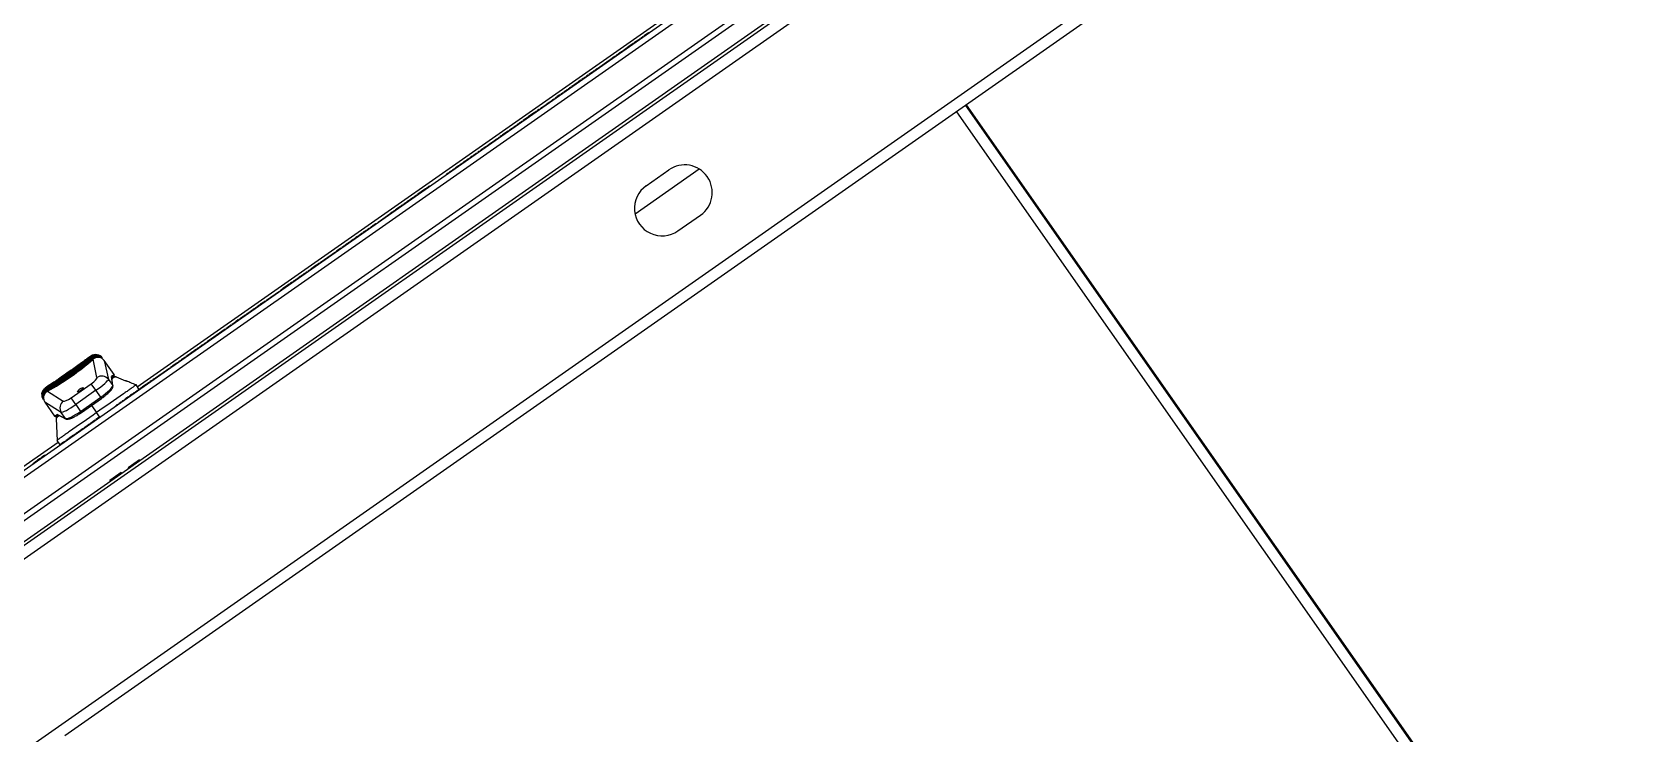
# Model space of a CAD drawing. Header units: millimetres. Extents: x 152904052 to 153933663, y 538271515 to 539240469.
# Drawn here: x 153452043 to 153452628, y 538570113 to 538570367 of the extents above; entities that cross this region are included whole.
import ezdxf

# ---------------------------------------------------------------- set-up
doc = ezdxf.new("R2010")
doc.units = ezdxf.units.MM
doc.layers.add('POWR', color=5, linetype='Continuous')

msp = doc.modelspace()

# ---------------------------------------------------------------- linework, layer by layer
at = {"layer": 'POWR', "color": 7}
for p, q in [((153451988.82, 538570170.43), (153452884.97, 538570797.92)), ((153451989.33, 538570173.36), (153452882.04, 538570798.44)), ((153452889, 538570787.44), (153451997.29, 538570163.06)), ((153452890.15, 538570785.8), (153451998.43, 538570161.42)), ((153452878.56, 538570768.72), (153451117.39, 538569535.53)), ((153452880.91, 538570765.36), (153451119.74, 538569532.17)), ((153452023.91, 538570171.75), (153452873.78, 538570766.83)), ((153452930.7, 538570730.88), (153451135.11, 538569473.6)), ((153452903.56, 538570706.87), (153452054.42, 538570112.3)), ((153452080.68, 538570238.85), (153452312.95, 538570401.49)), ((153452265.24, 538570366.67), (153452265.9, 538570367.13)), ((153452257.92, 538570361.55), (153452257.98, 538570361.46)), ((153452260.04, 538570363.03), (153452260.09, 538570362.94)), ((153452262.86, 538570365.01), (153452262.92, 538570364.93)), ((153452247.29, 538570354.1), (153452247.35, 538570354.02)), ((153452247.43, 538570354.2), (153452251.69, 538570357.18)), ((153452253.96, 538570358.77), (153452254.02, 538570358.69)), ((153452254.93, 538570359.45), (153452254.98, 538570359.37)), ((153452239.09, 538570348.36), (153452239.15, 538570348.28)), ((153452240.15, 538570349.1), (153452240.21, 538570349.02)), ((153452243.06, 538570351.14), (153452243.12, 538570351.06)), ((153452244.03, 538570351.82), (153452244.09, 538570351.74)), ((153452246.23, 538570353.36), (153452246.29, 538570353.28)), ((153452231.95, 538570343.36), (153452232.01, 538570343.28)), ((153452234.16, 538570344.91), (153452234.21, 538570344.82)), ((153452235.12, 538570345.58), (153452235.18, 538570345.5)), ((153452236.82, 538570346.77), (153452236.88, 538570346.69)), ((153452238.04, 538570347.62), (153452238.09, 538570347.54)), ((153452225.32, 538570338.72), (153452225.38, 538570338.64)), ((153452377.46, 538570338.49), (153452623.87, 538569986.58)), ((153452380.73, 538570340.78), (153452627.14, 538569988.88)), ((153452627.55, 538569989.16), (153452381.14, 538570341.07)), ((153452215.45, 538570331.81), (153452215.51, 538570331.72)), ((153452218.15, 538570333.7), (153452218.21, 538570333.62)), ((153452219.21, 538570334.44), (153452219.26, 538570334.35)), ((153452220.38, 538570335.26), (153452220.44, 538570335.18)), ((153452205.85, 538570325.09), (153452205.91, 538570325)), ((153452207.1, 538570325.96), (153452208.69, 538570327.07)), ((153452208.69, 538570327.07), (153452208.75, 538570326.99)), ((153452212.06, 538570329.44), (153452212.12, 538570329.35)), ((153452197.54, 538570319.27), (153452197.6, 538570319.18)), ((153452199.81, 538570320.86), (153452199.87, 538570320.78)), ((153452192.67, 538570315.86), (153452192.73, 538570315.77)), ((153452193.77, 538570316.63), (153452193.83, 538570316.55)), ((153452194.88, 538570317.4), (153452194.93, 538570317.32)), ((153452284.3, 538570317.73), (153452261.04, 538570301.44)), ((153452265.09, 538570311.69), (153452273.28, 538570317.43)), ((153452186.57, 538570311.59), (153452186.63, 538570311.51)), ((153452167.9, 538570298.51), (153452172.15, 538570301.49)), ((153452172.29, 538570301.59), (153452172.35, 538570301.5)), ((153452176.89, 538570304.81), (153452176.95, 538570304.72)), ((153452179.43, 538570306.59), (153452179.49, 538570306.51)), ((153452167.9, 538570298.51), (153452167.96, 538570298.43)), ((153452276.56, 538570295.31), (153452284.75, 538570301.04)), ((153452155.91, 538570290.12), (153452155.97, 538570290.04)), ((153452157.61, 538570291.31), (153452157.67, 538570291.23)), ((153452159.88, 538570292.9), (153452159.94, 538570292.82)), ((153452162.16, 538570294.49), (153452162.21, 538570294.41)), ((153452147, 538570283.88), (153452152.48, 538570287.72)), ((153452152.74, 538570287.9), (153452152.8, 538570287.82)), ((153452154.85, 538570289.38), (153452154.91, 538570289.29)), ((153452139.66, 538570278.74), (153452139.72, 538570278.66)), ((153452127.46, 538570270.2), (153452132.17, 538570273.49)), ((153452132.51, 538570273.74), (153452132.57, 538570273.65)), ((153452137.12, 538570276.96), (153452137.17, 538570276.87)), ((153452127.46, 538570270.2), (153452127.52, 538570270.12)), ((153452114.96, 538570261.45), (153452115.02, 538570261.36)), ((153452117.67, 538570263.34), (153452117.73, 538570263.26)), ((153452119.95, 538570264.94), (153452120, 538570264.85)), ((153452105.52, 538570254.83), (153452105.58, 538570254.75)), ((153452106.97, 538570255.85), (153452107.02, 538570255.76)), ((153452107.24, 538570256.04), (153452112.56, 538570259.76)), ((153452112.8, 538570259.93), (153452112.86, 538570259.85)), ((153452063.89, 538570249.94), (153452062.44, 538570248.93)), ((153452063.94, 538570249.86), (153452063.89, 538570249.94)), ((153452064.05, 538570249.71), (153452064.02, 538570249.75)), ((153452064.23, 538570249.46), (153452064.17, 538570249.54)), ((153452064.46, 538570249.12), (153452064.39, 538570249.23)), ((153452066.08, 538570242.18), (153452064.66, 538570248.77)), ((153452098.31, 538570249.79), (153452098.37, 538570249.7)), ((153452099.88, 538570250.89), (153452099.94, 538570250.81)), ((153452100.94, 538570251.63), (153452101, 538570251.55)), ((153452104.55, 538570254.16), (153452104.61, 538570254.08)), ((153452068.72, 538570248.34), (153452068.73, 538570248.35)), ((153452068.72, 538570248.34), (153452070.19, 538570241.51)), ((153452072.27, 538570243.27), (153452068.72, 538570248.34)), ((153452072.28, 538570243.28), (153452068.73, 538570248.35)), ((153452071.39, 538570242.66), (153452072.27, 538570243.27)), ((153452072.27, 538570243.27), (153452072.28, 538570243.28)), ((153452087.23, 538570242.03), (153452092.42, 538570245.66)), ((153452092.74, 538570245.89), (153452092.8, 538570245.8)), ((153452095.65, 538570247.92), (153452095.71, 538570247.84)), ((153452096.62, 538570248.6), (153452096.67, 538570248.52)), ((153452048.79, 538570239.37), (153452047.34, 538570238.36)), ((153452047.34, 538570238.36), (153452047.4, 538570238.28)), ((153452047.47, 538570238.17), (153452047.5, 538570238.12)), ((153452047.62, 538570237.96), (153452047.68, 538570237.87)), ((153452047.84, 538570237.64), (153452047.91, 538570237.53)), ((153452048.18, 538570237.22), (153452053.88, 538570233.64)), ((153452056.71, 538570234.8), (153452064.02, 538570239.92)), ((153452065.69, 538570237.54), (153452058.38, 538570232.42)), ((153452065.69, 538570237.54), (153452064.02, 538570239.92)), ((153452067.45, 538570235.03), (153452065.69, 538570237.54)), ((153452070.19, 538570241.51), (153452071.77, 538570239.25)), ((153452071.77, 538570239.25), (153452071.36, 538570242.5)), ((153452071.45, 538570242.29), (153452071.45, 538570242.28)), ((153452071.86, 538570239.03), (153452071.45, 538570242.28)), ((153452072.15, 538570242.58), (153452071.47, 538570242.1)), ((153452073.02, 538570242.39), (153452076.41, 538570241.02)), ((153452080, 538570236.96), (153452080.05, 538570236.88)), ((153452081.4, 538570237.83), (153452080.26, 538570239.46)), ((153452082.27, 538570238.55), (153452082.33, 538570238.47)), ((153452046.35, 538570236.78), (153452046.34, 538570236.76)), ((153452047.19, 538570233.26), (153452050.74, 538570228.19)), ((153452053.11, 538570229.55), (153452047.19, 538570233.26)), ((153452047.19, 538570233.26), (153452050.74, 538570228.19)), ((153452047.19, 538570233.26), (153452047.19, 538570233.26)), ((153452058.38, 538570232.42), (153452056.71, 538570234.8)), ((153452058.38, 538570232.42), (153452060.14, 538570229.91)), ((153452060.14, 538570229.91), (153452067.45, 538570235.03)), ((153452060.43, 538570229.5), (153452067.74, 538570234.62)), ((153452064.08, 538570232.06), (153452065.92, 538570229.43)), ((153452067.45, 538570235.03), (153452067.74, 538570234.62)), ((153452075.06, 538570233.51), (153452075.12, 538570233.42)), ((153452077.72, 538570235.37), (153452077.78, 538570235.29)), ((153452050.74, 538570228.19), (153452051.62, 538570228.81)), ((153452050.74, 538570228.19), (153452050.74, 538570228.19)), ((153452051.32, 538570227.19), (153452051.59, 538570219.39)), ((153452052.11, 538570228.55), (153452051.43, 538570228.07)), ((153452051.78, 538570228.79), (153452054.69, 538570227.29)), ((153452051.94, 538570228.64), (153452051.95, 538570228.63)), ((153452051.95, 538570228.63), (153452054.86, 538570227.13)), ((153452054.69, 538570227.29), (153452053.11, 538570229.55)), ((153452060.14, 538570229.91), (153452060.43, 538570229.5)), ((153452067.07, 538570227.79), (153452065.92, 538570229.43)), ((153452052.73, 538570217.75), (153452051.59, 538570219.39)), ((153452059.05, 538570222.31), (153452059.05, 538570222.3)), ((153452059.05, 538570222.3), (153452059.11, 538570222.22)), ((153452060.11, 538570223.04), (153452060.17, 538570222.96)), ((153452062.38, 538570224.63), (153452062.44, 538570224.55)), ((153452008.27, 538570188.15), (153452052.01, 538570218.78)), ((153452047.37, 538570214.11), (153452047.42, 538570214.03)), ((153452052.97, 538570218.04), (153452053.02, 538570217.95)), ((153452054.77, 538570219.3), (153452054.83, 538570219.22)), ((153452074.88, 538570207.74), (153452070.78, 538570204.87)), ((153452075.02, 538570207.54), (153452074.88, 538570207.74)), ((153452081.43, 538570212.33), (153452077.34, 538570209.46)), ((153452077.34, 538570209.46), (153452077.48, 538570209.26)), ((153452081.43, 538570212.33), (153452081.58, 538570212.13)), ((153452070.93, 538570204.67), (153452070.78, 538570204.87))]:
    msp.add_line(p, q, dxfattribs=at)
at = {"layer": 'POWR', "color": 7, "flags": 128}
msp.add_lwpolyline([(153452046.42, 538570236.65), (153452046.38, 538570236.67), (153452046.35, 538570236.7), (153452046.32, 538570236.72), (153452046.3, 538570236.75), (153452046.28, 538570236.77), (153452046.27, 538570236.8), (153452046.26, 538570236.82), (153452046.27, 538570236.84)], dxfattribs=at)
at = {"layer": 'POWR', "color": 7}
for centre, radius, start, end in [((153452279.02, 538570309.24), 10, 304.99999, 124.99999), ((153452270.83, 538570303.5), 10, 124.99999, 304.99999), ((153452065.61, 538570247.49), 3, 34.99999, 124.99999), ((153452064.09, 538570249.51), 0.203, 43.28235, 99.99857), ((153452064.2, 538570249.13), 0.332, 28.00104, 85.91652), ((153452064.4, 538570248.76), 0.368, 29.45804, 80.32114), ((153452065.63, 538570250.29), 0.148, 13.72199, 72.70753), ((153452065.83, 538570250.11), 0.22, 355.61042, 60.25655), ((153452066.1, 538570249.87), 0.238, 351.38192, 49.28537), ((153452066.68, 538570249.82), 0.299, 69.92108, 106.46116), ((153452066.41, 538570249.54), 0.264, 348.13613, 39.29615), ((153452066.93, 538570249.54), 0.3, 68.3173, 125.18194), ((153452067.02, 538570249.44), 0.3, 67.85535, 125.20318), ((153452067.24, 538570249.18), 0.3, 66.81842, 125.25722), ((153452071.87, 538570242.99), 0.5, 304.99999, 34.99999), ((153452071.87, 538570242.99), 0.499, 305.15781, 35.15693), ((153452049.06, 538570235.9), 3, 124.99999, 214.99999), ((153452047.68, 538570238.02), 0.203, 150.00143, 206.71766), ((153452048, 538570237.78), 0.332, 164.08348, 221.99895), ((153452048.28, 538570237.47), 0.368, 169.67885, 220.54196), ((153452067.78, 538570239.67), 3.04, 37.39418, 124.01866), ((153452070.97, 538570242.22), 0.478, 8.53928, 36.2481), ((153452070.98, 538570242.37), 0.501, 341.84169, 35.0507), ((153452071.39, 538570238.97), 0.478, 7.30287, 36.24966), ((153452046.5, 538570235.69), 0.299, 146.59574, 180.08388), ((153452046.52, 538570236.59), 0.22, 189.74345, 254.38958), ((153452046.67, 538570235.36), 0.3, 124.81805, 181.6827), ((153452046.65, 538570236.26), 0.238, 200.71463, 258.61808), ((153452046.74, 538570235.24), 0.3, 124.79683, 182.14465), ((153452046.85, 538570235.85), 0.264, 210.70386, 261.86387), ((153452055.67, 538570231.18), 3.04, 125.98134, 212.60581), ((153452051.15, 538570228.48), 0.5, 214.99999, 304.99999), ((153452051.15, 538570228.48), 0.499, 214.84307, 304.84221), ((153452052.03, 538570229.1), 0.501, 214.9493, 268.15831), ((153452052.17, 538570229.06), 0.478, 213.75191, 241.46073), ((153452055.08, 538570227.56), 0.478, 213.75035, 242.69712)]:
    msp.add_arc(centre, radius, start, end, dxfattribs=at)
for centre, major_axis, ratio, start_param, end_param in [((153452053.07, 538570247.78), (20.89, 14.63), 0.249328, 4.306744, 5.118034), ((153452063.59, 538570240.54), (2.46, 1.72), 0.249328, 4.712389, 6.178466), ((153452065.26, 538570238.15), (4.91, 3.44), 0.124664, 4.712389, 6.178466), ((153452066.82, 538570235.93), (4.91, 3.44), 0.183333, 4.712389, 6.178466), ((153452074.55, 538570238.15), (-3.15, 4.51), 0.105104, 0, 0.197396), ((153452057.95, 538570233.03), (4.91, 3.44), 0.124664, 3.246312, 4.712389), ((153452056.28, 538570235.42), (2.46, 1.72), 0.249328, 3.246312, 4.712389), ((153452054.78, 538570224.31), (-3.15, 4.51), 0.105104, 6.08579, 6.283185), ((153452059.51, 538570230.81), (4.91, 3.44), 0.183333, 3.246312, 4.712389)]:
    msp.add_ellipse(centre, major_axis=major_axis, ratio=ratio, start_param=start_param, end_param=end_param, dxfattribs=at)
msp.add_ellipse((153452060.09, 538570237.76), major_axis=(1.02, 0.72), ratio=0.249328, dxfattribs=at)
for points, knots in [([(153452263.83, 538570365.68), (153452263.79, 538570365.65), (153452263.74, 538570365.62), (153452263.22, 538570365.26), (153452263.15, 538570365.21)], [0, 0, 0, 0, 0.86747, 1, 1, 1, 1]), ([(153452266.05, 538570367.24), (153452266.07, 538570367.25), (153452266.14, 538570367.3), (153452265.59, 538570366.92), (153452264.89, 538570366.43), (153452264.25, 538570365.97), (153452264.12, 538570365.88)], [0, 0, 0, 0, 0.107216, 0.503754, 0.902427, 1, 1, 1, 1]), ([(153452258.89, 538570362.23), (153452258.5, 538570361.95), (153452257.75, 538570361.42), (153452256.66, 538570360.66), (153452255.74, 538570360.02), (153452255.05, 538570359.54), (153452254.97, 538570359.48), (153452254.93, 538570359.45)], [0, 0, 0, 0, 0.195561, 0.375771, 0.551379, 0.764917, 1, 1, 1, 1]), ([(153452260.04, 538570363.03), (153452260, 538570363), (153452259.92, 538570362.95), (153452259.5, 538570362.65), (153452259.1, 538570362.37), (153452258.78, 538570362.14), (153452258.47, 538570361.93), (153452258.23, 538570361.76), (153452258.05, 538570361.64), (153452257.94, 538570361.56), (153452257.93, 538570361.55), (153452257.92, 538570361.55)], [0, 0, 0, 0, 0.199643, 0.398707, 0.496941, 0.592211, 0.679121, 0.762169, 0.836644, 0.914884, 1, 1, 1, 1]), ([(153452262.86, 538570365.01), (153452262.78, 538570364.95), (153452262.62, 538570364.84), (153452261.58, 538570364.11), (153452260.32, 538570363.23), (153452259.37, 538570362.56), (153452258.89, 538570362.23)], [0, 0, 0, 0, 0.281546, 0.564293, 0.784058, 1, 1, 1, 1]), ([(153452247.29, 538570354.1), (153452247.25, 538570354.07), (153452247.19, 538570354.03), (153452246.69, 538570353.68), (153452246.52, 538570353.56)], [0, 0, 0, 0, 0.664642, 1, 1, 1, 1]), ([(153452253.67, 538570358.57), (153452253.61, 538570358.53), (153452252.92, 538570358.05), (153452252.1, 538570357.47), (153452251.93, 538570357.35), (153452251.84, 538570357.29)], [0, 0, 0, 0, 0.046306, 0.500551, 1, 1, 1, 1]), ([(153452254.64, 538570359.25), (153452254.5, 538570359.15), (153452254.03, 538570358.82), (153452253.99, 538570358.79), (153452253.96, 538570358.77)], [0, 0, 0, 0, 0.290735, 1, 1, 1, 1]), ([(153452239.09, 538570348.36), (153452238.99, 538570348.29), (153452238.78, 538570348.15), (153452238.5, 538570347.94), (153452238.25, 538570347.77), (153452238.07, 538570347.65), (153452238.05, 538570347.63), (153452238.04, 538570347.62)], [0, 0, 0, 0, 0.193235, 0.373767, 0.551009, 0.766025, 1, 1, 1, 1]), ([(153452240.15, 538570349.1), (153452240.13, 538570349.09), (153452240.08, 538570349.06), (153452239.81, 538570348.86), (153452239.47, 538570348.63), (153452239.22, 538570348.45), (153452239.09, 538570348.36)], [0, 0, 0, 0, 0.28369, 0.564887, 0.783362, 1, 1, 1, 1]), ([(153452241.35, 538570349.94), (153452241.35, 538570349.94), (153452241.37, 538570349.96), (153452241.16, 538570349.81), (153452240.72, 538570349.5), (153452240.43, 538570349.3)], [0, 0, 0, 0, 0.047306, 0.388103, 1, 1, 1, 1]), ([(153452243.06, 538570351.14), (153452242.99, 538570351.09), (153452242.84, 538570350.99), (153452242.04, 538570350.42), (153452241.64, 538570350.15)], [0, 0, 0, 0, 0.5046846, 1, 1, 1, 1]), ([(153452244.03, 538570351.82), (153452243.99, 538570351.79), (153452243.94, 538570351.76), (153452243.42, 538570351.39), (153452243.35, 538570351.34)], [0, 0, 0, 0, 0.86881, 1, 1, 1, 1]), ([(153452246.23, 538570353.36), (153452246.17, 538570353.32), (153452246.03, 538570353.22), (153452245.29, 538570352.7), (153452244.56, 538570352.19), (153452244.31, 538570352.02)], [0, 0, 0, 0, 0.3984405, 0.7950917, 1, 1, 1, 1]), ([(153452226.6, 538570339.61), (153452226.97, 538570339.87), (153452228.08, 538570340.65), (153452229.82, 538570341.87), (153452231.17, 538570342.81), (153452231.66, 538570343.16)], [0, 0, 0, 0, 0.241234, 0.720278, 1, 1, 1, 1]), ([(153452233.87, 538570344.7), (153452233.78, 538570344.64), (153452233.06, 538570344.14), (153452232.21, 538570343.54), (153452232.04, 538570343.42), (153452231.95, 538570343.36)], [0, 0, 0, 0, 0.066101, 0.514005, 1, 1, 1, 1]), ([(153452234.84, 538570345.38), (153452234.7, 538570345.29), (153452234.23, 538570344.96), (153452234.19, 538570344.93), (153452234.16, 538570344.91)], [0, 0, 0, 0, 0.2934786, 1, 1, 1, 1]), ([(153452236.53, 538570346.57), (153452236.36, 538570346.45), (153452235.83, 538570346.08), (153452235.26, 538570345.68), (153452235.17, 538570345.62), (153452235.12, 538570345.58)], [0, 0, 0, 0, 0.187819, 0.577045, 1, 1, 1, 1]), ([(153452237.75, 538570347.42), (153452237.61, 538570347.32), (153452237.26, 538570347.08), (153452236.9, 538570346.82), (153452236.85, 538570346.79), (153452236.82, 538570346.77)], [0, 0, 0, 0, 0.2491554, 0.6088443, 1, 1, 1, 1]), ([(153452225.32, 538570338.72), (153452225.22, 538570338.65), (153452225.03, 538570338.51), (153452223.73, 538570337.61), (153452222.19, 538570336.53), (153452221.07, 538570335.74), (153452220.54, 538570335.37)], [0, 0, 0, 0, 0.291481, 0.577385, 0.799134, 1, 1, 1, 1]), ([(153452226.28, 538570339.39), (153452226.3, 538570339.4), (153452226.36, 538570339.45), (153452226.1, 538570339.26), (153452225.67, 538570338.96), (153452225.61, 538570338.92)], [0, 0, 0, 0, 0.190558, 0.884747, 1, 1, 1, 1]), ([(153452215.16, 538570331.61), (153452214.65, 538570331.25), (153452213.49, 538570330.44), (153452212.31, 538570329.61), (153452212.15, 538570329.49), (153452212.06, 538570329.44)], [0, 0, 0, 0, 0.276376, 0.625984, 1, 1, 1, 1]), ([(153452217.86, 538570333.5), (153452217.79, 538570333.44), (153452217.28, 538570333.09), (153452216.48, 538570332.53), (153452215.61, 538570331.92), (153452215.5, 538570331.84), (153452215.45, 538570331.81)], [0, 0, 0, 0, 0.048282, 0.319575, 0.647967, 1, 1, 1, 1]), ([(153452219.21, 538570334.44), (153452219.1, 538570334.36), (153452218.89, 538570334.22), (153452218.61, 538570334.02), (153452218.37, 538570333.85), (153452218.18, 538570333.72), (153452218.16, 538570333.71), (153452218.15, 538570333.7)], [0, 0, 0, 0, 0.190803, 0.37176, 0.550839, 0.767471, 1, 1, 1, 1]), ([(153452220.24, 538570335.16), (153452220.25, 538570335.17), (153452220.27, 538570335.18), (153452220.19, 538570335.13), (153452220.03, 538570335.02), (153452219.81, 538570334.86), (153452219.53, 538570334.66), (153452219.31, 538570334.51), (153452219.21, 538570334.44)], [0, 0, 0, 0, 0.135514, 0.312166, 0.486181, 0.658258, 0.828751, 1, 1, 1, 1]), ([(153452205.85, 538570325.09), (153452205.81, 538570325.06), (153452205.74, 538570325.01), (153452205.23, 538570324.65), (153452205.01, 538570324.5)], [0, 0, 0, 0, 0.574403, 1, 1, 1, 1]), ([(153452206.94, 538570325.85), (153452206.9, 538570325.82), (153452206.83, 538570325.77), (153452206.35, 538570325.44), (153452206.14, 538570325.29)], [0, 0, 0, 0, 0.550104, 1, 1, 1, 1]), ([(153452208.69, 538570327.07), (153452209.62, 538570327.72), (153452210.67, 538570328.46), (153452211.66, 538570329.15), (153452211.78, 538570329.23)], [0, 0, 0, 0, 0.8793999, 1, 1, 1, 1]), ([(153452197.25, 538570319.06), (153452197.08, 538570318.94), (153452196.53, 538570318.56), (153452195.99, 538570318.18), (153452195.89, 538570318.11), (153452195.84, 538570318.08)], [0, 0, 0, 0, 0.181462, 0.57963, 1, 1, 1, 1]), ([(153452198.47, 538570319.92), (153452198.43, 538570319.89), (153452198.21, 538570319.73), (153452197.9, 538570319.52), (153452197.59, 538570319.3), (153452197.56, 538570319.28), (153452197.54, 538570319.27)], [0, 0, 0, 0, 0.055296, 0.35897, 0.671266, 1, 1, 1, 1]), ([(153452199.81, 538570320.86), (153452199.65, 538570320.75), (153452199.34, 538570320.53), (153452199, 538570320.29), (153452198.79, 538570320.14), (153452198.77, 538570320.13), (153452198.75, 538570320.12)], [0, 0, 0, 0, 0.279043, 0.5499234, 0.7686812, 1, 1, 1, 1]), ([(153452200.84, 538570321.58), (153452200.85, 538570321.59), (153452200.9, 538570321.62), (153452200.8, 538570321.55), (153452200.58, 538570321.4), (153452200.23, 538570321.15), (153452199.95, 538570320.96), (153452199.81, 538570320.86)], [0, 0, 0, 0, 0.077223, 0.31542, 0.545317, 0.771433, 1, 1, 1, 1]), ([(153452202.05, 538570322.43), (153452202.05, 538570322.43), (153452202.05, 538570322.43), (153452201.83, 538570322.27), (153452201.51, 538570322.05), (153452201.23, 538570321.85), (153452201.13, 538570321.78)], [0, 0, 0, 0, 0.161116, 0.4945, 0.820886, 1, 1, 1, 1]), ([(153452203.75, 538570323.62), (153452203.69, 538570323.57), (153452203.56, 538570323.48), (153452202.97, 538570323.07), (153452202.44, 538570322.69), (153452202.34, 538570322.63)], [0, 0, 0, 0, 0.437424, 0.900221, 1, 1, 1, 1]), ([(153452204.72, 538570324.29), (153452204.68, 538570324.27), (153452204.63, 538570324.23), (153452204.15, 538570323.9), (153452204.04, 538570323.82)], [0, 0, 0, 0, 0.761279, 1, 1, 1, 1]), ([(153452193.49, 538570316.43), (153452193.35, 538570316.33), (153452192.76, 538570315.92), (153452192.71, 538570315.88), (153452192.67, 538570315.86)], [0, 0, 0, 0, 0.228803, 1, 1, 1, 1]), ([(153452194.59, 538570317.2), (153452194.43, 538570317.09), (153452193.87, 538570316.7), (153452193.81, 538570316.66), (153452193.77, 538570316.63)], [0, 0, 0, 0, 0.292499, 1, 1, 1, 1]), ([(153452195.56, 538570317.88), (153452195.42, 538570317.78), (153452194.96, 538570317.46), (153452194.91, 538570317.42), (153452194.88, 538570317.4)], [0, 0, 0, 0, 0.2994672, 1, 1, 1, 1]), ([(153452180.47, 538570307.31), (153452180.47, 538570307.31), (153452180.47, 538570307.31), (153452180.37, 538570307.24), (153452180.19, 538570307.12), (153452179.94, 538570306.94), (153452179.64, 538570306.74), (153452179.32, 538570306.51), (153452179.01, 538570306.3), (153452178.75, 538570306.11), (153452178.54, 538570305.96), (153452178.4, 538570305.87), (153452178.38, 538570305.85), (153452178.38, 538570305.85)], [0, 0, 0, 0, 0.024638, 0.123502, 0.219339, 0.313902, 0.409294, 0.508275, 0.605476, 0.701523, 0.798387, 0.897305, 1, 1, 1, 1]), ([(153452181.95, 538570308.35), (153452181.91, 538570308.32), (153452181.84, 538570308.27), (153452181.27, 538570307.88), (153452180.44, 538570307.29), (153452179.77, 538570306.82), (153452179.43, 538570306.59)], [0, 0, 0, 0, 0.233117, 0.489666, 0.74158, 1, 1, 1, 1]), ([(153452186.57, 538570311.59), (153452186.51, 538570311.55), (153452186.39, 538570311.46), (153452185.45, 538570310.8), (153452184.1, 538570309.85), (153452182.85, 538570308.98), (153452182.23, 538570308.55)], [0, 0, 0, 0, 0.262268, 0.513831, 0.759272, 1, 1, 1, 1]), ([(153452176.6, 538570304.61), (153452176.21, 538570304.33), (153452175.17, 538570303.6), (153452173.78, 538570302.63), (153452172.54, 538570301.76), (153452172.37, 538570301.64), (153452172.29, 538570301.59)], [0, 0, 0, 0, 0.151094, 0.39751, 0.693287, 1, 1, 1, 1]), ([(153452179.43, 538570306.59), (153452179.05, 538570306.32), (153452178.29, 538570305.79), (153452177.48, 538570305.22), (153452176.98, 538570304.87), (153452176.92, 538570304.83), (153452176.89, 538570304.81)], [0, 0, 0, 0, 0.277048, 0.550765, 0.770996, 1, 1, 1, 1]), ([(153452163.82, 538570295.66), (153452163.76, 538570295.62), (153452163.64, 538570295.53), (153452163.05, 538570295.12), (153452162.53, 538570294.75), (153452162.44, 538570294.69)], [0, 0, 0, 0, 0.449901, 0.911411, 1, 1, 1, 1]), ([(153452164.89, 538570296.4), (153452164.85, 538570296.38), (153452164.8, 538570296.34), (153452164.26, 538570295.96), (153452164.11, 538570295.86)], [0, 0, 0, 0, 0.7249547, 1, 1, 1, 1]), ([(153452167.01, 538570297.89), (153452166.96, 538570297.85), (153452166.86, 538570297.79), (153452166.2, 538570297.32), (153452165.48, 538570296.82), (153452165.17, 538570296.6)], [0, 0, 0, 0, 0.357086, 0.722158, 1, 1, 1, 1]), ([(153452155.63, 538570289.92), (153452155.45, 538570289.8), (153452154.96, 538570289.45), (153452154.89, 538570289.41), (153452154.85, 538570289.38)], [0, 0, 0, 0, 0.348529, 1, 1, 1, 1]), ([(153452157.32, 538570291.11), (153452157.15, 538570290.99), (153452156.6, 538570290.6), (153452156.07, 538570290.23), (153452155.97, 538570290.16), (153452155.91, 538570290.12)], [0, 0, 0, 0, 0.185329, 0.588233, 1, 1, 1, 1]), ([(153452159.88, 538570292.9), (153452159.54, 538570292.66), (153452158.86, 538570292.18), (153452158.14, 538570291.68), (153452157.69, 538570291.37), (153452157.64, 538570291.33), (153452157.61, 538570291.31)], [0, 0, 0, 0, 0.275813, 0.552302, 0.773603, 1, 1, 1, 1]), ([(153452162.16, 538570294.49), (153452162.11, 538570294.46), (153452162.03, 538570294.4), (153452161.43, 538570293.98), (153452160.67, 538570293.45), (153452160.15, 538570293.09), (153452159.88, 538570292.9)], [0, 0, 0, 0, 0.291955, 0.564274, 0.77698, 1, 1, 1, 1]), ([(153452154.57, 538570289.18), (153452154.51, 538570289.13), (153452153.84, 538570288.67), (153452153.03, 538570288.1), (153452152.84, 538570287.97), (153452152.74, 538570287.9)], [0, 0, 0, 0, 0.0462622, 0.5183238, 1, 1, 1, 1]), ([(153452139.66, 538570278.74), (153452139.28, 538570278.47), (153452138.5, 538570277.93), (153452137.71, 538570277.37), (153452137.21, 538570277.02), (153452137.15, 538570276.98), (153452137.12, 538570276.96)], [0, 0, 0, 0, 0.275104, 0.554507, 0.77669, 1, 1, 1, 1]), ([(153452142.17, 538570280.49), (153452142.17, 538570280.49), (153452142.17, 538570280.49), (153452141.93, 538570280.33), (153452141.44, 538570279.98), (153452140.64, 538570279.43), (153452139.99, 538570278.97), (153452139.66, 538570278.74)], [0, 0, 0, 0, 0.103284, 0.300865, 0.488334, 0.735336, 1, 1, 1, 1]), ([(153452146.72, 538570283.68), (153452146.72, 538570283.68), (153452146.72, 538570283.68), (153452146.04, 538570283.2), (153452144.83, 538570282.36), (153452143.57, 538570281.47), (153452142.73, 538570280.89), (153452142.45, 538570280.69)], [0, 0, 0, 0, 0.16836, 0.429285, 0.677212, 0.894576, 1, 1, 1, 1]), ([(153452136.83, 538570276.76), (153452136.43, 538570276.48), (153452135.39, 538570275.75), (153452134.01, 538570274.79), (153452132.78, 538570273.92), (153452132.6, 538570273.8), (153452132.51, 538570273.74)], [0, 0, 0, 0, 0.15269, 0.403814, 0.701599, 1, 1, 1, 1]), ([(153452122.19, 538570266.51), (153452122.19, 538570266.51), (153452122.19, 538570266.5), (153452121.98, 538570266.36), (153452121.59, 538570266.09), (153452121.1, 538570265.74), (153452120.53, 538570265.35), (153452120.15, 538570265.08), (153452119.95, 538570264.94)], [0, 0, 0, 0, 0.099931, 0.297137, 0.482001, 0.644907, 0.814694, 1, 1, 1, 1]), ([(153452124.87, 538570268.38), (153452124.87, 538570268.38), (153452124.87, 538570268.38), (153452124.4, 538570268.05), (153452123.57, 538570267.47), (153452122.82, 538570266.95), (153452122.48, 538570266.71)], [0, 0, 0, 0, 0.185336, 0.481365, 0.759128, 1, 1, 1, 1]), ([(153452127.01, 538570269.88), (153452127.01, 538570269.88), (153452127.01, 538570269.88), (153452126.37, 538570269.44), (153452125.49, 538570268.81), (153452125.07, 538570268.52)], [0, 0, 0, 0, 0.2581686, 0.6520805, 1, 1, 1, 1]), ([(153452114.68, 538570261.25), (153452114.6, 538570261.19), (153452113.92, 538570260.72), (153452113.1, 538570260.14), (153452112.9, 538570260), (153452112.8, 538570259.93)], [0, 0, 0, 0, 0.059815, 0.533636, 1, 1, 1, 1]), ([(153452117.39, 538570263.14), (153452116.93, 538570262.83), (153452116.01, 538570262.18), (153452115.16, 538570261.59), (153452115.03, 538570261.49), (153452114.96, 538570261.45)], [0, 0, 0, 0, 0.32564, 0.665263, 1, 1, 1, 1]), ([(153452119.95, 538570264.94), (153452119.6, 538570264.7), (153452118.91, 538570264.21), (153452118.21, 538570263.72), (153452117.76, 538570263.4), (153452117.7, 538570263.36), (153452117.67, 538570263.34)], [0, 0, 0, 0, 0.27511, 0.557358, 0.780093, 1, 1, 1, 1]), ([(153452105.52, 538570254.83), (153452105.49, 538570254.82), (153452105.45, 538570254.78), (153452105.01, 538570254.48), (153452104.84, 538570254.36)], [0, 0, 0, 0, 0.599941, 1, 1, 1, 1]), ([(153452106.95, 538570255.83), (153452106.94, 538570255.83), (153452106.94, 538570255.83), (153452106.51, 538570255.53), (153452105.93, 538570255.12), (153452105.81, 538570255.03)], [0, 0, 0, 0, 0.344388, 0.860788, 1, 1, 1, 1]), ([(153452047.4, 538570238.28), (153452048.39, 538570238.94), (153452050.37, 538570240.26), (153452053.56, 538570242.43), (153452056.97, 538570244.8), (153452060.52, 538570247.35), (153452062.8, 538570249.03), (153452063.94, 538570249.86)], [0, 0, 0, 0, 0.18649, 0.373191, 0.559464, 0.77969, 1, 1, 1, 1]), ([(153452064.02, 538570249.75), (153452063.05, 538570249.04), (153452061.13, 538570247.6), (153452058.02, 538570245.34), (153452054.65, 538570242.97), (153452051.05, 538570240.52), (153452048.67, 538570238.96), (153452047.47, 538570238.17)], [0, 0, 0, 0, 0.186482, 0.372708, 0.559438, 0.778869, 1, 1, 1, 1]), ([(153452047.5, 538570238.12), (153452048.5, 538570238.77), (153452050.5, 538570240.06), (153452053.71, 538570242.21), (153452057.12, 538570244.58), (153452060.67, 538570247.15), (153452062.92, 538570248.86), (153452064.05, 538570249.71)], [0, 0, 0, 0, 0.186493, 0.373204, 0.559469, 0.779702, 1, 1, 1, 1]), ([(153452064.17, 538570249.54), (153452063.21, 538570248.81), (153452061.3, 538570247.35), (153452058.2, 538570245.08), (153452054.84, 538570242.7), (153452051.23, 538570240.27), (153452048.83, 538570238.73), (153452047.62, 538570237.96)], [0, 0, 0, 0, 0.186481, 0.372718, 0.559433, 0.778886, 1, 1, 1, 1]), ([(153452047.68, 538570237.87), (153452049.22, 538570238.85), (153452052.3, 538570240.82), (153452056.79, 538570243.91), (153452060.81, 538570246.84), (153452063.09, 538570248.58), (153452064.23, 538570249.46)], [0, 0, 0, 0, 0.279197, 0.55923, 0.778542, 1, 1, 1, 1]), ([(153452064.39, 538570249.23), (153452062.93, 538570248.11), (153452060.02, 538570245.86), (153452055.61, 538570242.72), (153452051.49, 538570239.95), (153452049.06, 538570238.42), (153452047.84, 538570237.64)], [0, 0, 0, 0, 0.279365, 0.559627, 0.778697, 1, 1, 1, 1]), ([(153452047.91, 538570237.53), (153452049.47, 538570238.52), (153452052.59, 538570240.48), (153452057.04, 538570243.55), (153452061.04, 538570246.47), (153452063.32, 538570248.23), (153452064.46, 538570249.12)], [0, 0, 0, 0, 0.279462, 0.559802, 0.778911, 1, 1, 1, 1]), ([(153452064.72, 538570248.94), (153452063.24, 538570247.8), (153452060.29, 538570245.52), (153452055.84, 538570242.34), (153452051.69, 538570239.56), (153452049.23, 538570238.01), (153452048, 538570237.23)], [0, 0, 0, 0, 0.280656, 0.560317, 0.780051, 1, 1, 1, 1]), ([(153452064.66, 538570248.84), (153452063.2, 538570247.7), (153452060.28, 538570245.43), (153452055.89, 538570242.3), (153452051.79, 538570239.55), (153452049.34, 538570238.02), (153452048.11, 538570237.25)], [0, 0, 0, 0, 0.279884, 0.560494, 0.779839, 1, 1, 1, 1]), ([(153452062.44, 538570248.93), (153452062.43, 538570248.92), (153452062.16, 538570248.75), (153452061.21, 538570248.04), (153452059.63, 538570246.89), (153452057.73, 538570245.5), (153452055.69, 538570244.05), (153452053.62, 538570242.62), (153452051.67, 538570241.31), (153452050.04, 538570240.23), (153452049.06, 538570239.57), (153452048.8, 538570239.38), (153452048.79, 538570239.37)], [0, 0, 0, 0, 0.003473, 0.127751, 0.25193, 0.375819, 0.499822, 0.624027, 0.748207, 0.872102, 0.996008, 1, 1, 1, 1]), ([(153452063.94, 538570249.86), (153452064.24, 538570250.04), (153452064.78, 538570250.37), (153452065.4, 538570250.41), (153452065.68, 538570250.43)], [0, 0, 0, 0, 0.558032, 1, 1, 1, 1]), ([(153452065.73, 538570250.34), (153452065.39, 538570250.3), (153452064.77, 538570250.24), (153452064.25, 538570249.9), (153452064.02, 538570249.75)], [0, 0, 0, 0, 0.558139, 1, 1, 1, 1]), ([(153452064.05, 538570249.71), (153452064.38, 538570249.91), (153452064.96, 538570250.26), (153452065.64, 538570250.29), (153452065.93, 538570250.3)], [0, 0, 0, 0, 0.560688, 1, 1, 1, 1]), ([(153452065.95, 538570250.14), (153452065.59, 538570250.11), (153452064.95, 538570250.05), (153452064.4, 538570249.7), (153452064.17, 538570249.54)], [0, 0, 0, 0, 0.56076, 1, 1, 1, 1]), ([(153452064.23, 538570249.46), (153452064.58, 538570249.67), (153452065.2, 538570250.05), (153452065.93, 538570250.05), (153452066.25, 538570250.05)], [0, 0, 0, 0, 0.5600096, 1, 1, 1, 1]), ([(153452066.25, 538570249.84), (153452065.87, 538570249.81), (153452065.19, 538570249.77), (153452064.63, 538570249.39), (153452064.39, 538570249.23)], [0, 0, 0, 0, 0.559285, 1, 1, 1, 1]), ([(153452064.46, 538570249.12), (153452064.83, 538570249.35), (153452065.5, 538570249.76), (153452066.27, 538570249.72), (153452066.62, 538570249.71)], [0, 0, 0, 0, 0.559592, 1, 1, 1, 1]), ([(153452068.72, 538570248.34), (153452068.41, 538570248.68), (153452067.79, 538570249.34), (153452066.55, 538570249.56), (153452065.49, 538570249.34), (153452064.94, 538570248.96), (153452064.66, 538570248.77)], [0, 0, 0, 0, 0.279785, 0.559857, 0.779728, 1, 1, 1, 1]), ([(153452065.68, 538570250.43), (153452065.77, 538570250.43), (153452065.95, 538570250.43), (153452066.2, 538570250.39), (153452066.33, 538570250.36), (153452066.37, 538570250.35)], [0, 0, 0, 0, 0.3996, 0.799314, 1, 1, 1, 1]), ([(153452066.38, 538570250.22), (153452066.38, 538570250.22), (153452066.38, 538570250.23), (153452066.32, 538570250.25), (153452066.13, 538570250.31), (153452065.86, 538570250.33), (153452065.7, 538570250.33)], [0, 0, 0, 0, 0.02102, 0.134539, 0.478024, 1, 1, 1, 1]), ([(153452066.66, 538570250.22), (153452066.64, 538570250.22), (153452066.6, 538570250.23), (153452066.26, 538570250.31), (153452065.93, 538570250.33), (153452065.73, 538570250.34)], [0, 0, 0, 0, 0.279849, 0.560767, 1, 1, 1, 1]), ([(153452065.93, 538570250.3), (153452066.02, 538570250.29), (153452066.2, 538570250.28), (153452066.43, 538570250.23), (153452066.6, 538570250.18), (153452066.7, 538570250.14), (153452066.76, 538570250.12), (153452066.78, 538570250.11), (153452066.78, 538570250.1)], [0, 0, 0, 0, 0.249575, 0.499234, 0.624577, 0.749541, 0.874797, 1, 1, 1, 1]), ([(153452066.77, 538570250.04), (153452066.69, 538570250.06), (153452066.49, 538570250.11), (153452066.16, 538570250.13), (153452065.95, 538570250.14)], [0, 0, 0, 0, 0.389876, 1, 1, 1, 1]), ([(153452066.25, 538570250.05), (153452066.33, 538570250.04), (153452066.5, 538570250.02), (153452066.72, 538570249.96), (153452066.88, 538570249.91), (153452066.97, 538570249.87), (153452067.02, 538570249.84), (153452067.04, 538570249.83), (153452067.04, 538570249.82)], [0, 0, 0, 0, 0.250691, 0.499738, 0.624633, 0.749644, 0.875011, 1, 1, 1, 1]), ([(153452067.13, 538570249.72), (153452067.12, 538570249.72), (153452067.09, 538570249.71), (153452066.77, 538570249.8), (153452066.44, 538570249.82), (153452066.25, 538570249.84)], [0, 0, 0, 0, 0.279424, 0.560243, 1, 1, 1, 1]), ([(153452066.76, 538570249.79), (153452066.76, 538570249.8), (153452066.77, 538570249.81), (153452066.76, 538570249.83), (153452066.72, 538570249.86), (153452066.65, 538570249.87), (153452066.5, 538570249.87), (153452066.4, 538570249.85), (153452066.33, 538570249.84)], [0, 0, 0, 0, 0.125209, 0.250655, 0.344867, 0.439084, 0.625539, 1, 1, 1, 1]), ([(153452066.62, 538570249.71), (153452066.7, 538570249.7), (153452066.86, 538570249.67), (153452067.06, 538570249.6), (153452067.2, 538570249.54), (153452067.31, 538570249.49), (153452067.34, 538570249.47), (153452067.36, 538570249.45)], [0, 0, 0, 0, 0.251028, 0.501181, 0.626243, 0.751403, 1, 1, 1, 1]), ([(153452067.07, 538570249.42), (153452067.07, 538570249.43), (153452067.08, 538570249.44), (153452067.06, 538570249.47), (153452067.02, 538570249.49), (153452066.92, 538570249.51), (153452066.8, 538570249.51), (153452066.71, 538570249.5), (153452066.67, 538570249.49)], [0, 0, 0, 0, 0.125083, 0.250612, 0.375716, 0.501101, 0.749517, 1, 1, 1, 1]), ([(153452066.78, 538570250.1), (153452066.8, 538570250.09), (153452066.82, 538570250.07), (153452066.84, 538570250.04), (153452066.85, 538570250.03)], [0, 0, 0, 0, 0.5599996, 1, 1, 1, 1]), ([(153452067.04, 538570249.82), (153452067.06, 538570249.8), (153452067.09, 538570249.77), (153452067.12, 538570249.74), (153452067.13, 538570249.72)], [0, 0, 0, 0, 0.56, 1, 1, 1, 1]), ([(153452067.36, 538570249.45), (153452067.37, 538570249.44), (153452067.4, 538570249.41), (153452067.42, 538570249.38), (153452067.43, 538570249.36)], [0, 0, 0, 0, 0.5599998, 1, 1, 1, 1]), ([(153452098.02, 538570249.59), (153452097.85, 538570249.47), (153452097.32, 538570249.09), (153452096.78, 538570248.72), (153452096.67, 538570248.64), (153452096.62, 538570248.6)], [0, 0, 0, 0, 0.192889, 0.60287, 1, 1, 1, 1]), ([(153452100.58, 538570251.38), (153452100.24, 538570251.14), (153452099.54, 538570250.65), (153452098.85, 538570250.16), (153452098.4, 538570249.85), (153452098.34, 538570249.81), (153452098.31, 538570249.79)], [0, 0, 0, 0, 0.275754, 0.56072, 0.783725, 1, 1, 1, 1]), ([(153452100.94, 538570251.63), (153452100.78, 538570251.52), (153452100.46, 538570251.29), (153452100.13, 538570251.06), (153452099.93, 538570250.92), (153452099.9, 538570250.9), (153452099.88, 538570250.89)], [0, 0, 0, 0, 0.275921, 0.560742, 0.783615, 1, 1, 1, 1]), ([(153452101.98, 538570252.35), (153452101.98, 538570252.35), (153452101.98, 538570252.35), (153452101.88, 538570252.29), (153452101.71, 538570252.16), (153452101.47, 538570252), (153452101.21, 538570251.82), (153452101.03, 538570251.69), (153452100.94, 538570251.63)], [0, 0, 0, 0, 0.051902, 0.258252, 0.449306, 0.618763, 0.79889, 1, 1, 1, 1]), ([(153452102.86, 538570252.97), (153452102.84, 538570252.96), (153452102.8, 538570252.93), (153452102.57, 538570252.77), (153452102.34, 538570252.61), (153452102.27, 538570252.55)], [0, 0, 0, 0, 0.436374, 0.82486, 1, 1, 1, 1]), ([(153452104.55, 538570254.16), (153452104.52, 538570254.13), (153452104.46, 538570254.09), (153452103.96, 538570253.74), (153452103.41, 538570253.35), (153452103.14, 538570253.17)], [0, 0, 0, 0, 0.368878, 0.697816, 1, 1, 1, 1]), ([(153452095.36, 538570247.72), (153452095.02, 538570247.48), (153452094.07, 538570246.82), (153452093.03, 538570246.09), (153452092.84, 538570245.95), (153452092.74, 538570245.89)], [0, 0, 0, 0, 0.218371, 0.615957, 1, 1, 1, 1]), ([(153452096.33, 538570248.4), (153452096.19, 538570248.3), (153452095.76, 538570248), (153452095.69, 538570247.95), (153452095.65, 538570247.92)], [0, 0, 0, 0, 0.31786, 1, 1, 1, 1]), ([(153452046.27, 538570236.84), (153452046.42, 538570237.16), (153452046.68, 538570237.72), (153452047.18, 538570238.11), (153452047.4, 538570238.28)], [0, 0, 0, 0, 0.558034, 1, 1, 1, 1]), ([(153452046.3, 538570236.55), (153452046.45, 538570236.91), (153452046.73, 538570237.53), (153452047.27, 538570237.94), (153452047.5, 538570238.12)], [0, 0, 0, 0, 0.560632, 1, 1, 1, 1]), ([(153452047.47, 538570238.17), (153452047.2, 538570237.95), (153452046.71, 538570237.57), (153452046.45, 538570237.01), (153452046.34, 538570236.76)], [0, 0, 0, 0, 0.558153, 1, 1, 1, 1]), ([(153452046.43, 538570236.17), (153452046.58, 538570236.55), (153452046.84, 538570237.24), (153452047.42, 538570237.68), (153452047.68, 538570237.87)], [0, 0, 0, 0, 0.559946, 1, 1, 1, 1]), ([(153452047.62, 538570237.96), (153452047.33, 538570237.73), (153452046.82, 538570237.33), (153452046.56, 538570236.74), (153452046.44, 538570236.48)], [0, 0, 0, 0, 0.560851, 1, 1, 1, 1]), ([(153452047.84, 538570237.64), (153452047.54, 538570237.41), (153452047, 538570237), (153452046.74, 538570236.38), (153452046.63, 538570236.1)], [0, 0, 0, 0, 0.559341, 1, 1, 1, 1]), ([(153452046.63, 538570235.71), (153452046.77, 538570236.12), (153452047.02, 538570236.86), (153452047.64, 538570237.33), (153452047.91, 538570237.53)], [0, 0, 0, 0, 0.558805, 1, 1, 1, 1]), ([(153452048.18, 538570237.22), (153452047.84, 538570236.97), (153452047.15, 538570236.46), (153452046.67, 538570235.35), (153452046.68, 538570234.2), (153452047.02, 538570233.58), (153452047.19, 538570233.26)], [0, 0, 0, 0, 0.280267, 0.560119, 0.77999, 1, 1, 1, 1]), ([(153452048, 538570237.23), (153452047.69, 538570236.99), (153452047.13, 538570236.55), (153452046.91, 538570235.88), (153452046.81, 538570235.59)], [0, 0, 0, 0, 0.560102, 1, 1, 1, 1]), ([(153452080.26, 538570239.46), (153452080.33, 538570239.52), (153452080.41, 538570239.57), (153452080.24, 538570239.46), (153452080.31, 538570239.5), (153452080.09, 538570239.35), (153452079.24, 538570238.75), (153452078.18, 538570238.01), (153452076.95, 538570237.15), (153452072.88, 538570234.3), (153452069.19, 538570231.72), (153452065.92, 538570229.43)], [0, 0, 0, 0, 0.7503603, 0.7712036, 0.792047, 0.8126829, 0.8282242, 0.8437654, 0.8593074, 0.87494, 1, 1, 1, 1]), ([(153452067.74, 538570234.62), (153452068.08, 538570234.86), (153452068.75, 538570235.35), (153452069.91, 538570236.29), (153452071.02, 538570237.36), (153452071.79, 538570238.38), (153452071.84, 538570238.83), (153452071.86, 538570239.04)], [0, 0, 0, 0, 0.148366, 0.289904, 0.552429, 0.78964, 1, 1, 1, 1]), ([(153452071.5, 538570241.88), (153452071.52, 538570241.89), (153452071.92, 538570242.17), (153452072.18, 538570242.35), (153452072.07, 538570242.27), (153452072.07, 538570242.28), (153452072.07, 538570242.28)], [0, 0, 0, 0, 0.015527, 0.315728, 0.923969, 1, 1, 1, 1]), ([(153452073.02, 538570242.39), (153452072.81, 538570242.38), (153452072.51, 538570242.38), (153452071.75, 538570241.87), (153452071.52, 538570241.72)], [0, 0, 0, 0, 0.702256, 1, 1, 1, 1]), ([(153452080.26, 538570239.46), (153452079.92, 538570239.6), (153452079.25, 538570239.87), (153452078.29, 538570240.26), (153452077.5, 538570240.58), (153452076.98, 538570240.78), (153452076.68, 538570240.91), (153452076.51, 538570240.97), (153452076.45, 538570241), (153452076.41, 538570241.02)], [0, 0, 0, 0, 0.1212211, 0.2429205, 0.3712161, 0.5123961, 0.6669653, 0.8310887, 1, 1, 1, 1]), ([(153452080, 538570236.96), (153452079.65, 538570236.72), (153452078.95, 538570236.23), (153452078.26, 538570235.75), (153452077.82, 538570235.43), (153452077.75, 538570235.39), (153452077.72, 538570235.37)], [0, 0, 0, 0, 0.277132, 0.564991, 0.788001, 1, 1, 1, 1]), ([(153452082.27, 538570238.55), (153452082.25, 538570238.54), (153452082.22, 538570238.52), (153452081.92, 538570238.31), (153452081.49, 538570238.01), (153452081.01, 538570237.67), (153452080.51, 538570237.32), (153452080.17, 538570237.09), (153452080, 538570236.96)], [0, 0, 0, 0, 0.203822, 0.38104, 0.547981, 0.683805, 0.832176, 1, 1, 1, 1]), ([(153452083.97, 538570239.74), (153452083.94, 538570239.72), (153452083.88, 538570239.68), (153452083.35, 538570239.31), (153452082.81, 538570238.94), (153452082.48, 538570238.7), (153452082.45, 538570238.68)], [0, 0, 0, 0, 0.361483, 0.676351, 0.972907, 1, 1, 1, 1]), ([(153452084.87, 538570240.38), (153452084.87, 538570240.38), (153452084.87, 538570240.37), (153452084.62, 538570240.2), (153452084.28, 538570239.96), (153452084.25, 538570239.94)], [0, 0, 0, 0, 0.372675, 0.947787, 1, 1, 1, 1]), ([(153452085.97, 538570241.14), (153452085.96, 538570241.14), (153452085.96, 538570241.14), (153452085.65, 538570240.92), (153452085.21, 538570240.61), (153452085.16, 538570240.58)], [0, 0, 0, 0, 0.3714392, 0.9283596, 1, 1, 1, 1]), ([(153452087.06, 538570241.91), (153452087.05, 538570241.9), (153452087.04, 538570241.9), (153452086.72, 538570241.67), (153452086.26, 538570241.35), (153452086.25, 538570241.34)], [0, 0, 0, 0, 0.400326, 0.98925, 1, 1, 1, 1]), ([(153452046.11, 538570236.11), (153452046.11, 538570236.12), (153452046.11, 538570236.18), (153452046.13, 538570236.34), (153452046.18, 538570236.59), (153452046.24, 538570236.76), (153452046.27, 538570236.84)], [0, 0, 0, 0, 0.083233, 0.266712, 0.633241, 1, 1, 1, 1]), ([(153452046.34, 538570236.76), (153452046.27, 538570236.51), (153452046.17, 538570236.17), (153452046.14, 538570235.88), (153452046.13, 538570235.86), (153452046.13, 538570235.85)], [0, 0, 0, 0, 0.558035, 0.7787477, 1, 1, 1, 1]), ([(153452046.2, 538570235.69), (153452046.2, 538570235.7), (153452046.19, 538570235.71), (153452046.19, 538570235.78), (153452046.19, 538570235.88), (153452046.2, 538570236.06), (153452046.23, 538570236.3), (153452046.28, 538570236.47), (153452046.3, 538570236.55)], [0, 0, 0, 0, 0.124886, 0.250388, 0.375677, 0.500865, 0.750601, 1, 1, 1, 1]), ([(153452046.24, 538570235.6), (153452046.24, 538570235.61), (153452046.22, 538570235.65), (153452046.2, 538570235.68), (153452046.2, 538570235.69)], [0, 0, 0, 0, 0.56, 1, 1, 1, 1]), ([(153452046.35, 538570236.78), (153452046.31, 538570236.65), (153452046.24, 538570236.48), (153452046.23, 538570236.37), (153452046.23, 538570236.34)], [0, 0, 0, 0, 0.7646615, 1, 1, 1, 1]), ([(153452046.44, 538570236.48), (153452046.4, 538570236.36), (153452046.33, 538570236.12), (153452046.28, 538570235.81), (153452046.27, 538570235.7), (153452046.26, 538570235.65)], [0, 0, 0, 0, 0.36017, 0.71825, 1, 1, 1, 1]), ([(153452046.38, 538570236.25), (153452046.37, 538570236.23), (153452046.33, 538570236.17), (153452046.29, 538570236.08), (153452046.28, 538570236.01), (153452046.28, 538570235.97), (153452046.28, 538570235.95), (153452046.3, 538570235.93), (153452046.32, 538570235.93), (153452046.33, 538570235.94)], [0, 0, 0, 0, 0.171196, 0.419391, 0.543584, 0.606184, 0.668896, 0.834743, 1, 1, 1, 1]), ([(153452046.37, 538570235.35), (153452046.37, 538570235.36), (153452046.37, 538570235.37), (153452046.36, 538570235.44), (153452046.35, 538570235.54), (153452046.35, 538570235.7), (153452046.37, 538570235.93), (153452046.41, 538570236.09), (153452046.43, 538570236.17)], [0, 0, 0, 0, 0.125651, 0.251071, 0.376235, 0.501213, 0.75047, 1, 1, 1, 1]), ([(153452046.44, 538570235.23), (153452046.43, 538570235.25), (153452046.4, 538570235.29), (153452046.38, 538570235.33), (153452046.37, 538570235.35)], [0, 0, 0, 0, 0.56, 1, 1, 1, 1]), ([(153452046.63, 538570236.1), (153452046.59, 538570235.98), (153452046.52, 538570235.73), (153452046.48, 538570235.44), (153452046.46, 538570235.24), (153452046.45, 538570235.23), (153452046.44, 538570235.23)], [0, 0, 0, 0, 0.280806, 0.560908, 0.780709, 1, 1, 1, 1]), ([(153452046.6, 538570236.02), (153452046.57, 538570235.96), (153452046.51, 538570235.87), (153452046.46, 538570235.74), (153452046.45, 538570235.66), (153452046.46, 538570235.62), (153452046.48, 538570235.6), (153452046.49, 538570235.6), (153452046.5, 538570235.6)], [0, 0, 0, 0, 0.374659, 0.561624, 0.655741, 0.749878, 0.87458, 1, 1, 1, 1]), ([(153452046.61, 538570234.92), (153452046.61, 538570234.95), (153452046.59, 538570234.98), (153452046.58, 538570235.11), (153452046.57, 538570235.25), (153452046.58, 538570235.47), (153452046.61, 538570235.63), (153452046.63, 538570235.71)], [0, 0, 0, 0, 0.249744, 0.375036, 0.500188, 0.74981, 1, 1, 1, 1]), ([(153452046.67, 538570234.83), (153452046.66, 538570234.84), (153452046.64, 538570234.88), (153452046.62, 538570234.91), (153452046.61, 538570234.92)], [0, 0, 0, 0, 0.56, 1, 1, 1, 1]), ([(153452073.67, 538570232.53), (153452073.54, 538570232.44), (153452072.99, 538570232.05), (153452072.91, 538570232), (153452072.85, 538570231.96)], [0, 0, 0, 0, 0.248164, 1, 1, 1, 1]), ([(153452074.77, 538570233.31), (153452074.61, 538570233.19), (153452074.09, 538570232.83), (153452074.01, 538570232.77), (153452073.96, 538570232.73)], [0, 0, 0, 0, 0.315009, 1, 1, 1, 1]), ([(153452075.74, 538570233.98), (153452075.6, 538570233.89), (153452075.17, 538570233.59), (153452075.11, 538570233.54), (153452075.06, 538570233.51)], [0, 0, 0, 0, 0.322226, 1, 1, 1, 1]), ([(153452077.44, 538570235.17), (153452077.27, 538570235.05), (153452076.73, 538570234.68), (153452076.2, 538570234.3), (153452076.08, 538570234.22), (153452076.03, 538570234.18)], [0, 0, 0, 0, 0.196019, 0.608424, 1, 1, 1, 1]), ([(153452052.44, 538570228.38), (153452052.14, 538570228.15), (153452051.49, 538570227.64), (153452051.38, 538570227.35), (153452051.32, 538570227.19)], [0, 0, 0, 0, 0.460595, 1, 1, 1, 1]), ([(153452051.74, 538570228.04), (153452051.68, 538570227.99), (153452051.55, 538570227.89), (153452051.41, 538570227.68), (153452051.33, 538570227.44), (153452051.32, 538570227.27), (153452051.32, 538570227.19)], [0, 0, 0, 0, 0.246097, 0.5, 0.753903, 1, 1, 1, 1]), ([(153452065.92, 538570229.43), (153452062.65, 538570227.14), (153452058.97, 538570224.56), (153452054.89, 538570221.7), (153452053.66, 538570220.84), (153452052.6, 538570220.1), (153452051.75, 538570219.51), (153452051.54, 538570219.35), (153452051.6, 538570219.4), (153452051.44, 538570219.28), (153452051.51, 538570219.34), (153452051.59, 538570219.39)], [0, 0, 0, 0, 0.12506, 0.140693, 0.156235, 0.171776, 0.187317, 0.207953, 0.228796, 0.24964, 1, 1, 1, 1]), ([(153452051.74, 538570228.04), (153452051.74, 538570228.04), (153452051.75, 538570228.05), (153452051.63, 538570227.97), (153452051.89, 538570228.15), (153452052.3, 538570228.43), (153452052.32, 538570228.44)], [0, 0, 0, 0, 0.076031, 0.684272, 0.984473, 1, 1, 1, 1]), ([(153452054.85, 538570227.14), (153452054.98, 538570227.09), (153452055.32, 538570226.98), (153452056.03, 538570227.14), (153452056.95, 538570227.48), (153452057.93, 538570227.95), (153452059.12, 538570228.62), (153452059.98, 538570229.2), (153452060.42, 538570229.5)], [0, 0, 0, 0, 0.136399, 0.35062, 0.486259, 0.639988, 0.811317, 1, 1, 1, 1]), ([(153452065.39, 538570226.73), (153452065.39, 538570226.73), (153452065.39, 538570226.74), (153452064.9, 538570226.39), (153452063.97, 538570225.74), (153452063.14, 538570225.16), (153452062.72, 538570224.86), (153452062.67, 538570224.83)], [0, 0, 0, 0, 0.19194, 0.478727, 0.737633, 0.972253, 1, 1, 1, 1]), ([(153452067.17, 538570227.98), (153452067.17, 538570227.98), (153452067.17, 538570227.98), (153452066.67, 538570227.63), (153452065.93, 538570227.11), (153452065.67, 538570226.93)], [0, 0, 0, 0, 0.3124174, 0.7626894, 1, 1, 1, 1]), ([(153452057.55, 538570221.25), (153452057, 538570220.86), (153452055.96, 538570220.13), (153452055, 538570219.46), (153452054.85, 538570219.35), (153452054.77, 538570219.3)], [0, 0, 0, 0, 0.367047, 0.694904, 1, 1, 1, 1]), ([(153452058.77, 538570222.1), (153452058.62, 538570222), (153452058.28, 538570221.75), (153452057.94, 538570221.52), (153452057.87, 538570221.47), (153452057.84, 538570221.45)], [0, 0, 0, 0, 0.2629075, 0.6443136, 1, 1, 1, 1]), ([(153452060.11, 538570223.04), (153452059.95, 538570222.93), (153452059.62, 538570222.7), (153452059.31, 538570222.47), (153452059.1, 538570222.33), (153452059.07, 538570222.31), (153452059.05, 538570222.3)], [0, 0, 0, 0, 0.279221, 0.569595, 0.792219, 1, 1, 1, 1]), ([(153452061.15, 538570223.76), (153452061.15, 538570223.76), (153452061.15, 538570223.76), (153452061.06, 538570223.7), (153452060.87, 538570223.57), (153452060.64, 538570223.41), (153452060.37, 538570223.22), (153452060.2, 538570223.1), (153452060.11, 538570223.04)], [0, 0, 0, 0, 0.0508933, 0.2518408, 0.4330083, 0.5979049, 0.7828544, 1, 1, 1, 1]), ([(153452062.38, 538570224.63), (153452062.38, 538570224.62), (153452062.36, 538570224.61), (153452062.23, 538570224.52), (153452062.01, 538570224.37), (153452061.75, 538570224.18), (153452061.53, 538570224.03), (153452061.44, 538570223.97)], [0, 0, 0, 0, 0.24327, 0.458274, 0.654298, 0.84222, 1, 1, 1, 1]), ([(153452047.37, 538570214.11), (153452047.34, 538570214.1), (153452047.3, 538570214.07), (153452046.87, 538570213.77), (153452046.2, 538570213.3), (153452045.19, 538570212.59), (153452043.97, 538570211.74), (153452043.13, 538570211.15), (153452042.78, 538570210.9)], [0, 0, 0, 0, 0.192912, 0.360912, 0.512245, 0.657045, 0.85813, 1, 1, 1, 1]), ([(153452054.48, 538570219.1), (153452054.07, 538570218.81), (153452053.23, 538570218.22), (153452053.06, 538570218.1), (153452052.97, 538570218.04)], [0, 0, 0, 0, 0.489517, 1, 1, 1, 1])]:
    msp.add_open_spline(points, degree=3, knots=knots, dxfattribs=at)
msp.add_open_spline([(153452073.02, 538570242.39), (153452072.85, 538570242.43), (153452072.52, 538570242.51), (153452072.22, 538570242.36), (153452072.07, 538570242.28)], degree=3, dxfattribs=at)

doc.saveas('drawing.dxf')
